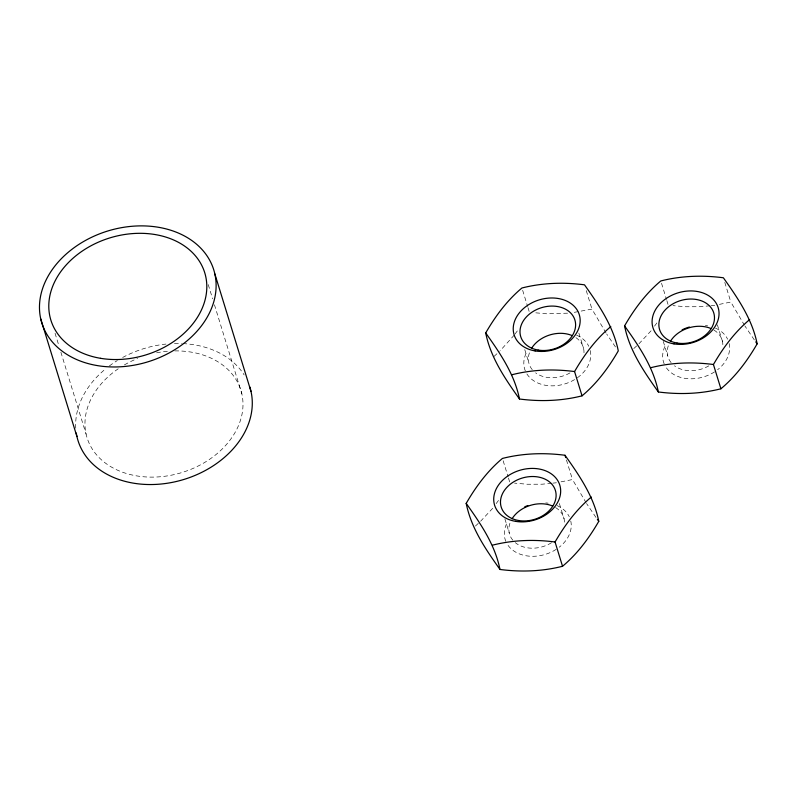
<?xml version="1.0" encoding="UTF-8"?>
<svg xmlns="http://www.w3.org/2000/svg" width="797" height="797" viewBox="0 0 797 797"><rect width="100%" height="100%" fill="white"/><g stroke="black" fill="none" stroke-linecap="round" stroke-linejoin="round"><path stroke-width="0.6" stroke-dasharray="3.98 2.99" d="M514.284 335.049L500.127 350.78M514.962 334.122L518.379 329.48M496.142 503.634L498.872 499.918M654.516 326.142L657.246 322.436M492.725 508.267L480.621 521.228M651.099 330.785L638.995 343.736M494.04 356.428L499.261 351.587M633.774 348.578L638.128 344.543M475.401 526.06L479.754 522.035M606.069 333.066L591.962 309.106L572.356 312.683M719.382 304.364L730.839 302.063L744.308 324.987M561.008 481.846L572.465 479.545L585.934 502.469M567.594 313.171L546.901 313.799L535.235 312.783M710.037 305.759L700.503 306.715L685.769 306.755L672.947 305.64M711.223 305.64L714.799 305.281M551.663 483.251L542.129 484.207L527.395 484.247L514.573 483.131M552.849 483.131L556.426 482.773M754.341 339.921L744.936 326.023M615.473 346.964L606.726 334.063M595.967 517.402L586.562 503.515M724.782 282.397L730.839 302.063M717.36 324.807L722.461 341.395M661.52 283.264L666.501 299.453M666.85 300.608L668.275 305.231M663.263 341.375L667.637 355.592M586.273 290.606L591.962 309.106M578.851 333.046L583.593 348.438M522.653 290.307L527.634 306.496M527.983 307.652L529.407 312.285M566.418 459.889L572.465 479.545M524.755 349.604L528.77 362.635M559.355 503.485L564.087 518.887M503.146 460.756L508.127 476.945M508.486 478.1L509.901 482.723M504.89 518.867L509.263 533.073M208.236 284.579L212.62 298.835M214.443 304.773L241.85 393.848M55.043 333.216L59.058 346.277M60.881 352.214L86.096 434.166M75.755 428.228A89.971 68.412 -17.1 0 1 105.543 368.931M109.358 365.953A89.971 68.412 -17.1 0 1 117.338 360.553M122.638 357.494A89.971 68.412 -17.1 0 1 165.975 344.075M174.433 343.507A89.971 68.412 -17.1 0 1 181.646 343.537M182.842 343.597A89.971 68.412 -17.1 0 1 244.171 374.939M174.782 350.899A80.507 61.22 -17.1 0 1 236.47 429.912A80.507 61.22 -17.1 0 1 114.2 468.566A80.507 61.22 -17.1 0 1 118.235 368.782M124.402 364.896A80.507 61.22 -17.1 0 1 137.612 358.461M156.581 352.822A80.507 61.22 -17.1 0 1 168.775 351.168M570.772 521.019A34.102 25.932 -17.1 0 1 559.195 547.23M556.176 549.372A34.102 25.932 -17.1 0 1 507.38 544.371M505.806 541.332A34.102 25.932 -17.1 0 1 507.858 521.387M545.766 502.917A34.102 25.932 -17.1 0 1 548.177 503.166M557.093 505.607A34.102 25.932 -17.1 0 1 569.277 516.745M555.549 507.53A28.333 21.549 -17.1 0 1 564.376 524.575M551.524 542.717A28.333 21.549 -17.1 0 1 515.29 542.647M512.77 540.147A28.333 21.549 -17.1 0 1 510.578 521.597M729.145 343.527A34.102 25.932 -17.1 0 1 717.569 369.748M714.55 371.88A34.102 25.932 -17.1 0 1 665.754 366.879M664.18 363.85A34.102 25.932 -17.1 0 1 666.232 343.896M705.355 325.535A34.102 25.932 -17.1 0 1 707.726 325.853M715.467 328.115A34.102 25.932 -17.1 0 1 727.651 339.253M713.923 330.048A28.333 21.549 -17.1 0 1 722.749 347.084M708.852 365.853A28.333 21.549 -17.1 0 1 674.461 365.783M671.144 362.655A28.333 21.549 -17.1 0 1 668.484 345.25M590.278 350.58A34.102 25.932 -17.1 0 1 575.683 378.924M574.617 379.581A34.102 25.932 -17.1 0 1 526.887 373.923M525.313 370.894A34.102 25.932 -17.1 0 1 527.365 350.949M576.6 335.158A34.102 25.932 -17.1 0 1 588.784 346.297M575.932 337.649A28.333 21.549 -17.1 0 1 583.882 354.127M569.985 372.896A28.333 21.549 -17.1 0 1 535.594 372.827M532.276 369.708A28.333 21.549 -17.1 0 1 530.075 351.158"/><path stroke-width="1.2" d="M485.702 332.947C495.375 316.21 507.031 300.459 521.935 287.996C542.368 282.805 563.638 282.108 584.49 284.818C598.886 305.072 613.321 326.083 618.283 350.879C608.609 367.626 596.953 383.377 582.039 395.84C561.616 401.021 540.336 401.728 519.485 399.008C505.099 378.754 490.653 357.753 485.702 332.947C500.088 353.201 514.523 374.211 519.485 399.008M466.195 503.385C475.869 486.648 487.525 470.897 502.429 458.434C522.862 453.244 544.142 452.547 564.993 455.266C579.379 475.52 593.815 496.521 598.776 521.328C589.103 538.065 577.446 553.815 562.533 566.278C542.109 571.469 520.83 572.166 499.978 569.457C485.592 549.203 471.157 528.192 466.195 503.385C480.581 523.639 495.017 544.65 499.978 569.457M582.039 395.84L574.567 371.551C584.241 354.814 595.907 339.064 610.811 326.601M624.569 325.903C634.243 309.156 645.899 293.416 660.803 280.952C681.236 275.762 702.516 275.065 723.367 277.774C737.753 298.028 752.189 319.039 757.15 343.836C747.476 360.583 735.82 376.333 720.906 388.787C700.483 393.977 679.203 394.674 658.352 391.965C643.966 371.711 629.52 350.7 624.569 325.903C638.955 346.157 653.391 367.158 658.352 391.965M562.533 566.278L555.061 541.99C564.744 525.253 576.4 509.502 591.304 497.039M720.906 388.787L713.435 364.508C723.118 347.761 734.774 332.01 749.678 319.557M512.013 374.729C532.436 369.539 553.716 368.842 574.567 371.551M650.88 367.676C671.313 362.486 692.583 361.788 713.435 364.508M492.506 545.168C512.939 539.977 534.209 539.28 555.061 541.99M755.745 341.873L757.15 343.836M597.371 519.365L598.776 521.328M564.993 455.266L565.701 457.578M214.841 273.899A89.971 68.412 -17.1 0 1 97.254 365.584A89.971 68.412 -17.1 0 1 71.302 249.8A89.971 68.412 -17.1 0 1 214.841 273.899L251.015 391.476M40.767 318.959L76.93 436.537M249.76 386.884A89.971 68.412 -17.1 0 1 179.714 480.651A89.971 68.412 -17.1 0 1 76.273 433.03M524.745 506.822A34.102 25.932 -17.1 0 1 527.843 505.557M512.053 518.797A28.333 21.549 -17.1 0 1 552.719 506.075M682.122 329.809A34.102 25.932 -17.1 0 1 689.405 327.019M670.426 341.305A28.333 21.549 -17.1 0 1 711.093 328.583M531.559 348.349A28.333 21.549 -17.1 0 1 572.226 335.627M100.472 358.301A80.507 61.22 -17.1 0 0 205.676 276.27A80.507 61.22 -17.1 0 0 77.249 254.711A80.507 61.22 -17.1 0 0 100.472 358.301M515.619 521.368A34.102 25.932 -17.1 0 0 560.191 486.618A34.102 25.932 -17.1 0 0 505.776 477.483A34.102 25.932 -17.1 0 0 515.619 521.368M518.678 520.521A28.333 21.549 -17.1 0 0 555.708 491.639A28.333 21.549 -17.1 0 0 510.498 484.048A28.333 21.549 -17.1 0 0 518.678 520.521M673.983 343.886A34.102 25.932 -17.1 0 0 718.555 309.126A34.102 25.932 -17.1 0 0 664.15 299.991A34.102 25.932 -17.1 0 0 673.983 343.886M677.052 343.029A28.333 21.549 -17.1 0 0 714.082 314.157A28.333 21.549 -17.1 0 0 668.872 306.566A28.333 21.549 -17.1 0 0 677.052 343.029M535.116 350.929A34.102 25.932 -17.1 0 0 579.688 316.17A34.102 25.932 -17.1 0 0 525.283 307.044A34.102 25.932 -17.1 0 0 535.116 350.929M538.174 350.072A28.333 21.549 -17.1 0 0 575.215 321.201A28.333 21.549 -17.1 0 0 530.005 313.61A28.333 21.549 -17.1 0 0 538.174 350.072"/></g></svg>
